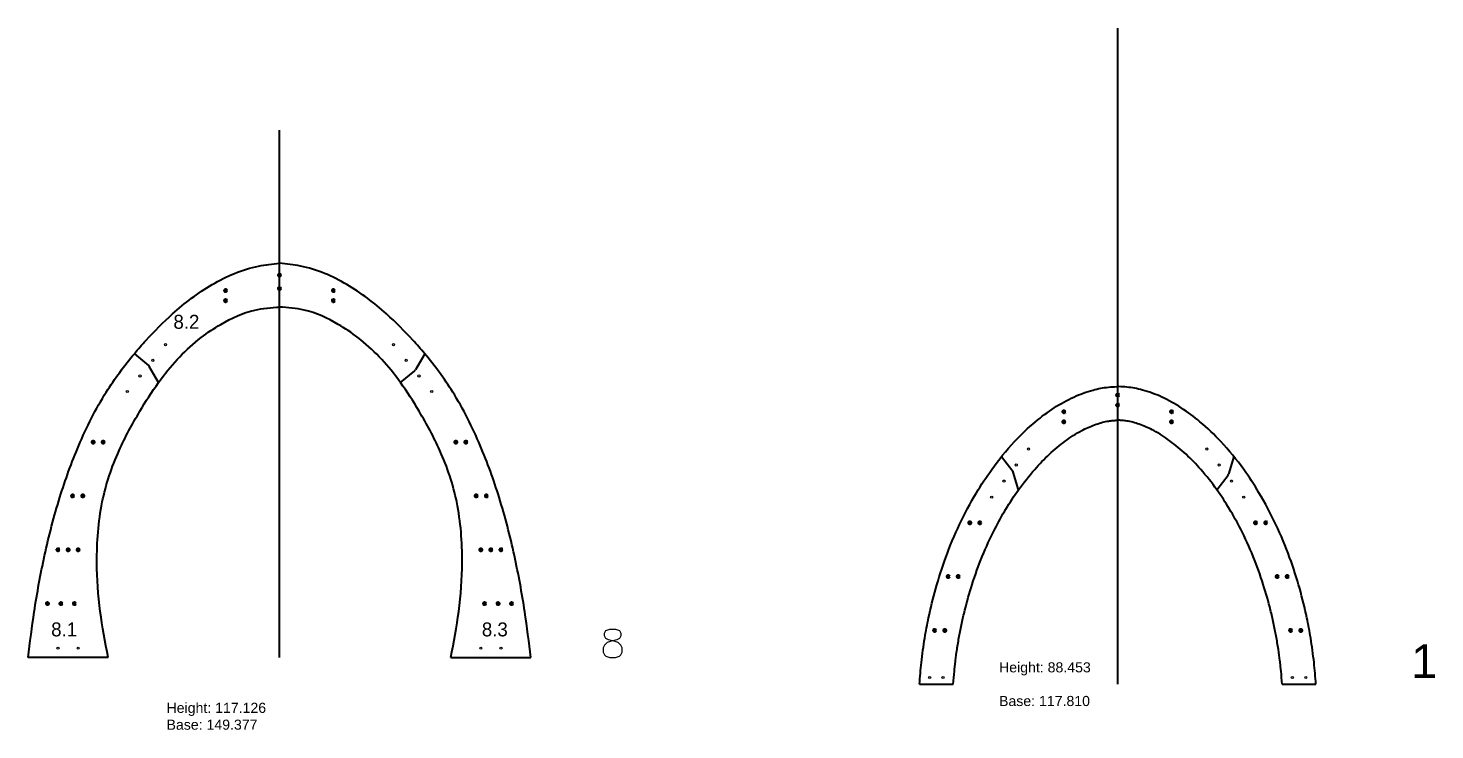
# Model space of a CAD drawing. Header units: inches. Extents: x 65 to 2319, y 437 to 926.
# Drawn here: x 1900.6 to 2318.6, y 717 to 925.5 of the extents above; entities that cross this region are included whole.
import ezdxf

# ---------------------------------------------------------------- set-up
doc = ezdxf.new("R2010")
doc.units = ezdxf.units.IN
doc.header["$MEASUREMENT"] = 0
doc.header["$PDMODE"] = 32
doc.header["$PDSIZE"] = 0.51
for name, color, linetype, lineweight in [('Annotation', 7, 'Continuous', 9), ('Drilling', 3, 'Continuous', 13), ('Engrave', 4, 'Continuous', 50)]:
    doc.layers.add(name, color=color, linetype=linetype, lineweight=lineweight)
doc.styles.get("Standard").update_dxf_attribs({"font": 'Arial.ttf'})
doc.styles.add('Tw Cen MT', font='')
doc.styles.get('Tw Cen MT').set_extended_font_data('Tw Cen MT')

# ---------------------------------------------------------------- blocks, each defined once
blk = doc.blocks.new('*U932')
at = {"layer": 'Engrave'}
blk.add_point((0, 0), dxfattribs=at)
blk = doc.blocks.new('*U933')
at = {"layer": 'Engrave', "color": 0, "linetype": 'ByBlock', "lineweight": -2, "transparency": 16777216}
for p in [(0, 0), (4, 0), (8, 0)]:
    blk.add_blockref('*U932', p, dxfattribs=at)
blk = doc.blocks.new('*U934')
at = {"layer": 'Engrave'}
blk.add_point((0, 0), dxfattribs=at)
blk = doc.blocks.new('*U935')
at = {"layer": 'Engrave', "color": 0, "linetype": 'ByBlock', "lineweight": -2, "transparency": 16777216}
for p in [(0, 0), (3, 0), (6, 0)]:
    blk.add_blockref('*U934', p, dxfattribs=at)
blk = doc.blocks.new('*U936')
at = {"layer": 'Engrave'}
blk.add_point((0, 0), dxfattribs=at)
blk = doc.blocks.new('*U937')
at = {"layer": 'Engrave', "color": 0, "linetype": 'ByBlock', "lineweight": -2, "transparency": 16777216}
for p in [(0, 0), (3, 0)]:
    blk.add_blockref('*U936', p, dxfattribs=at)
blk = doc.blocks.new('*U938')
at = {"layer": 'Engrave'}
blk.add_point((0, 0), dxfattribs=at)
blk = doc.blocks.new('*U939')
at = {"layer": 'Engrave', "color": 0, "linetype": 'ByBlock', "lineweight": -2, "transparency": 16777216}
for p in [(0, 0), (3, 0)]:
    blk.add_blockref('*U938', p, dxfattribs=at)
blk = doc.blocks.new('*U940')
at = {"layer": 'Engrave'}
blk.add_point((0, 0), dxfattribs=at)
blk = doc.blocks.new('*U941')
at = {"layer": 'Engrave', "color": 0, "linetype": 'ByBlock', "lineweight": -2, "transparency": 16777216}
for p in [(0, 0), (4, 0)]:
    blk.add_blockref('*U940', p, dxfattribs=at)
blk = doc.blocks.new('*U942')
at = {"layer": 'Engrave'}
blk.add_point((0, 0), dxfattribs=at)
blk = doc.blocks.new('*U943')
at = {"layer": 'Engrave', "color": 0, "linetype": 'ByBlock', "lineweight": -2, "transparency": 16777216}
for p in [(0, 0), (3, 0)]:
    blk.add_blockref('*U942', p, dxfattribs=at)
blk = doc.blocks.new('*U966')
at = {"layer": 'Engrave'}
blk.add_point((0, 0), dxfattribs=at)
blk = doc.blocks.new('*U967')
at = {"layer": 'Engrave', "color": 0, "linetype": 'ByBlock', "lineweight": -2, "transparency": 16777216}
for p in [(0, 0), (4, 0), (8, 0)]:
    blk.add_blockref('*U966', p, dxfattribs=at)
blk = doc.blocks.new('*U968')
at = {"layer": 'Engrave'}
blk.add_point((0, 0), dxfattribs=at)
blk = doc.blocks.new('*U969')
at = {"layer": 'Engrave', "color": 0, "linetype": 'ByBlock', "lineweight": -2, "transparency": 16777216}
for p in [(0, 0), (3, 0), (6, 0)]:
    blk.add_blockref('*U968', p, dxfattribs=at)
blk = doc.blocks.new('*U970')
at = {"layer": 'Engrave'}
blk.add_point((0, 0), dxfattribs=at)
blk = doc.blocks.new('*U971')
at = {"layer": 'Engrave', "color": 0, "linetype": 'ByBlock', "lineweight": -2, "transparency": 16777216}
for p in [(0, 0), (3, 0)]:
    blk.add_blockref('*U970', p, dxfattribs=at)
blk = doc.blocks.new('*U972')
at = {"layer": 'Engrave'}
blk.add_point((0, 0), dxfattribs=at)
blk = doc.blocks.new('*U973')
at = {"layer": 'Engrave', "color": 0, "linetype": 'ByBlock', "lineweight": -2, "transparency": 16777216}
for p in [(0, 0), (3, 0)]:
    blk.add_blockref('*U972', p, dxfattribs=at)
blk = doc.blocks.new('*U974')
at = {"layer": 'Engrave'}
blk.add_point((0, 0), dxfattribs=at)
blk = doc.blocks.new('*U975')
at = {"layer": 'Engrave', "color": 0, "linetype": 'ByBlock', "lineweight": -2, "transparency": 16777216}
for p in [(0, 0), (3, 0)]:
    blk.add_blockref('*U974', p, dxfattribs=at)
blk = doc.blocks.new('*U1056')
at = {"layer": 'Engrave'}
blk.add_point((0, 0), dxfattribs=at)
blk = doc.blocks.new('*U1057')
at = {"layer": 'Engrave', "color": 0, "linetype": 'ByBlock', "lineweight": -2, "transparency": 16777216}
for p in [(0, 0), (3, 0)]:
    blk.add_blockref('*U1056', p, dxfattribs=at)
blk = doc.blocks.new('*U1058')
at = {"layer": 'Engrave'}
blk.add_point((0, 0), dxfattribs=at)
blk = doc.blocks.new('*U1059')
at = {"layer": 'Engrave', "color": 0, "linetype": 'ByBlock', "lineweight": -2, "transparency": 16777216}
for p in [(0, 0), (3, 0)]:
    blk.add_blockref('*U1058', p, dxfattribs=at)
blk = doc.blocks.new('*U1060')
at = {"layer": 'Engrave'}
blk.add_point((0, 0), dxfattribs=at)
blk = doc.blocks.new('*U1061')
at = {"layer": 'Engrave', "color": 0, "linetype": 'ByBlock', "lineweight": -2, "transparency": 16777216}
for p in [(0, 0), (3, 0)]:
    blk.add_blockref('*U1060', p, dxfattribs=at)
blk = doc.blocks.new('*U1062')
at = {"layer": 'Engrave'}
blk.add_point((0, 0), dxfattribs=at)
blk = doc.blocks.new('*U1063')
at = {"layer": 'Engrave', "color": 0, "linetype": 'ByBlock', "lineweight": -2, "transparency": 16777216}
for p in [(0, 0), (3, 0)]:
    blk.add_blockref('*U1062', p, dxfattribs=at)
blk = doc.blocks.new('*U1064')
at = {"layer": 'Engrave'}
blk.add_point((0, 0), dxfattribs=at)
blk = doc.blocks.new('*U1065')
at = {"layer": 'Engrave', "color": 0, "linetype": 'ByBlock', "lineweight": -2, "transparency": 16777216}
for p in [(0, 0), (3, 0)]:
    blk.add_blockref('*U1064', p, dxfattribs=at)
blk = doc.blocks.new('*U1074')
at = {"layer": 'Engrave'}
blk.add_point((0, 0), dxfattribs=at)
blk = doc.blocks.new('*U1075')
at = {"layer": 'Engrave', "color": 0, "linetype": 'ByBlock', "lineweight": -2, "transparency": 16777216}
for p in [(0, 0), (3, 0)]:
    blk.add_blockref('*U1074', p, dxfattribs=at)
blk = doc.blocks.new('*U1066')
at = {"layer": 'Engrave'}
blk.add_point((0, 0), dxfattribs=at)
blk = doc.blocks.new('*U1067')
at = {"layer": 'Engrave', "color": 0, "linetype": 'ByBlock', "lineweight": -2, "transparency": 16777216}
for p in [(0, 0), (3, 0)]:
    blk.add_blockref('*U1066', p, dxfattribs=at)
blk = doc.blocks.new('*U1068')
at = {"layer": 'Engrave'}
blk.add_point((0, 0), dxfattribs=at)
blk = doc.blocks.new('*U1069')
at = {"layer": 'Engrave', "color": 0, "linetype": 'ByBlock', "lineweight": -2, "transparency": 16777216}
for p in [(0, 0), (3, 0)]:
    blk.add_blockref('*U1068', p, dxfattribs=at)
blk = doc.blocks.new('*U1070')
at = {"layer": 'Engrave'}
blk.add_point((0, 0), dxfattribs=at)
blk = doc.blocks.new('*U1071')
at = {"layer": 'Engrave', "color": 0, "linetype": 'ByBlock', "lineweight": -2, "transparency": 16777216}
for p in [(0, 0), (3, 0)]:
    blk.add_blockref('*U1070', p, dxfattribs=at)
blk = doc.blocks.new('*U1072')
at = {"layer": 'Engrave'}
blk.add_point((0, 0), dxfattribs=at)
blk = doc.blocks.new('*U1073')
at = {"layer": 'Engrave', "color": 0, "linetype": 'ByBlock', "lineweight": -2, "transparency": 16777216}
for p in [(0, 0), (3, 0)]:
    blk.add_blockref('*U1072', p, dxfattribs=at)

msp = doc.modelspace()

# ---------------------------------------------------------------- linework, layer by layer
for p, q in [((2224.34, 730.53), (2224.34, 925.53)), ((1975.29, 738.5), (1975.29, 895.24)), ((1932.16, 828.78), (1936.39, 825.26)), ((2018.42, 828.78), (2015.7, 824)), ((1939.33, 820.2), (1936.61, 824.98)), ((2011.24, 820.2), (2015.47, 823.72)), ((2189.85, 798.23), (2193.16, 793.89)), ((2258.83, 798.23), (2257.27, 793)), ((2194.89, 788.34), (2193.32, 793.57)), ((2253.79, 788.34), (2257.11, 792.68)), ((1924.37, 738.5), (1900.6, 738.5)), ((2026.21, 738.5), (2049.98, 738.5)), ((2165.43, 730.53), (2175.47, 730.53)), ((2273.21, 730.53), (2283.24, 730.53))]:
    msp.add_line(p, q)
for centre, start, end in [((1935.75, 824.49), 29.6121, 50.2198), ((2014.83, 824.49), 309.7802, 330.3879)]:
    msp.add_arc(centre, 1, start, end)
for points, knots in [([(1932.16, 828.78), (1933.29, 830.14), (1936.9, 834.26), (1944.18, 841.6), (1954.98, 849.82), (1966.16, 854.73), (1973.2, 855.42), (1975.29, 855.63)], [96.949275, 96.949275, 96.949275, 96.949275, 102.246447, 113.337597, 127.941622, 142.815398, 149.103213, 149.103213, 149.103213, 149.103213]), ([(2018.42, 828.78), (2017.28, 830.14), (2013.68, 834.26), (2006.4, 841.6), (1995.6, 849.82), (1984.42, 854.73), (1977.38, 855.42), (1975.29, 855.63)], [96.949275, 96.949275, 96.949275, 96.949275, 102.246447, 113.337597, 127.941622, 142.815398, 149.103213, 149.103213, 149.103213, 149.103213]), ([(1939.33, 820.2), (1939.6, 820.57), (1943.23, 825.53), (1949.1, 831.87), (1958.85, 838.31), (1966.69, 841.97), (1972.82, 842.45), (1975.29, 842.65)], [85.963445, 85.963445, 85.963445, 85.963445, 87.319416, 104.382305, 111.429232, 122.386252, 129.777514, 129.777514, 129.777514, 129.777514]), ([(2011.24, 820.2), (2010.98, 820.57), (2007.34, 825.53), (2001.47, 831.87), (1991.73, 838.31), (1983.89, 841.97), (1977.76, 842.45), (1975.29, 842.65)], [85.963445, 85.963445, 85.963445, 85.963445, 87.319416, 104.382305, 111.429232, 122.386252, 129.777514, 129.777514, 129.777514, 129.777514]), ([(1900.6, 738.5), (1901.16, 743.02), (1902.42, 753.17), (1905.37, 769.11), (1909.62, 785.68), (1915.52, 802.06), (1922.76, 816.55), (1929.14, 825.16), (1932.16, 828.78)], [0, 0, 0, 0, 13.659647, 30.665938, 48.597219, 64.91078, 82.841093, 96.949275, 96.949275, 96.949275, 96.949275]), ([(2049.98, 738.5), (2049.42, 743.02), (2048.15, 753.17), (2045.2, 769.11), (2040.96, 785.68), (2035.06, 802.06), (2027.81, 816.55), (2021.44, 825.16), (2018.42, 828.78)], [0, 0, 0, 0, 13.659647, 30.665938, 48.597219, 64.91078, 82.841093, 96.949275, 96.949275, 96.949275, 96.949275]), ([(1924.37, 738.5), (1923.5, 743.05), (1921.73, 752.38), (1920.65, 767.87), (1921.79, 784.2), (1926.85, 799.29), (1933.17, 810.85), (1937.35, 817.44), (1939.33, 820.2)], [0, 0, 0, 0, 13.859231, 28.47966, 46.503481, 62.562039, 75.782976, 85.963445, 85.963445, 85.963445, 85.963445]), ([(2026.21, 738.5), (2027.07, 743.05), (2028.84, 752.38), (2029.93, 767.87), (2028.79, 784.2), (2023.72, 799.29), (2017.4, 810.85), (2013.23, 817.44), (2011.24, 820.2)], [0, 0, 0, 0, 13.859231, 28.47966, 46.503481, 62.562039, 75.782976, 85.963445, 85.963445, 85.963445, 85.963445]), ([(2165.43, 730.53), (2165.61, 732.7), (2165.97, 737.27), (2166.9, 743.87), (2168.27, 751.2), (2170.24, 759.25), (2173.23, 768.55), (2177.21, 778.11), (2181.83, 786.83), (2187.24, 795.11), (2193.04, 802.26), (2199.38, 808.33), (2205.31, 812.76), (2211.05, 815.97), (2216.51, 818), (2220.85, 818.83), (2223.32, 818.98), (2224.24, 818.99), (2224.34, 818.99)], [0, 0, 0, 0, 10.270593, 21.73573, 31.519656, 45.582042, 60.919548, 77.731039, 94.550371, 107.591265, 124.47983, 138.046093, 149.023123, 159.439634, 169.10496, 176.444361, 180.296817, 180.786068, 180.786068, 180.786068, 180.786068]), ([(2283.24, 730.53), (2283.07, 732.7), (2282.71, 737.27), (2281.78, 743.87), (2280.41, 751.2), (2278.44, 759.25), (2275.44, 768.55), (2271.47, 778.11), (2266.85, 786.83), (2261.44, 795.11), (2255.64, 802.26), (2249.3, 808.33), (2243.37, 812.76), (2237.63, 815.97), (2232.17, 818), (2227.83, 818.83), (2225.36, 818.98), (2224.44, 818.99), (2224.34, 818.99)], [0, 0, 0, 0, 10.270593, 21.73573, 31.519656, 45.582042, 60.919548, 77.731039, 94.550371, 107.591265, 124.47983, 138.046093, 149.023123, 159.439634, 169.10496, 176.444361, 180.296817, 180.786068, 180.786068, 180.786068, 180.786068]), ([(2175.47, 730.53), (2175.57, 731.87), (2175.68, 733.16), (2175.85, 734.96), (2175.91, 735.5), (2176.02, 736.56), (2176.09, 737.09), (2176.28, 738.69), (2176.43, 739.76), (2176.8, 742.14), (2177.02, 743.47), (2177.49, 746.09), (2177.75, 747.39), (2178.3, 749.98), (2178.6, 751.26), (2179.56, 755.11), (2180.28, 757.66), (2182.89, 765.84), (2185.12, 771.36), (2189.88, 780.7), (2192.24, 784.63), (2196.37, 790.43), (2197.98, 792.45), (2201.07, 795.96), (2202.53, 797.47), (2205.55, 800.29), (2207.12, 801.6), (2210.32, 803.96), (2211.97, 805.02), (2214.91, 806.59), (2216.2, 807.17), (2218.74, 808.11), (2219.98, 808.46), (2221.68, 808.77), (2222.14, 808.84), (2222.92, 808.92), (2223.23, 808.95), (2223.72, 808.98), (2223.91, 808.98), (2224.17, 808.99), (2224.24, 808.99), (2224.32, 808.99), (2224.33, 808.99), (2224.33, 808.99), (2224.33, 808.99), (2224.33, 808.99), (2224.34, 808.99), (2224.34, 808.99)], [1.265968, 1.265968, 1.265968, 1.265968, 7.666515, 7.666515, 10.43419, 10.43419, 13.201864, 13.201864, 18.737214, 18.737214, 25.507193, 25.507193, 32.277173, 32.277173, 39.047153, 39.047153, 52.587113, 52.587113, 83.168983, 83.168983, 107.134034, 107.134034, 120.952474, 120.952474, 132.402906, 132.402906, 143.853337, 143.853337, 155.303769, 155.303769, 164.121226, 164.121226, 172.938683, 172.938683, 176.307598, 176.307598, 178.643052, 178.643052, 180.153311, 180.153311, 180.786068, 180.786068, 180.786068, 180.81195, 180.81195, 180.81195, 180.829482, 180.829482, 180.829482, 180.829482]), ([(2273.21, 730.53), (2273.1, 731.87), (2273, 733.16), (2272.83, 734.96), (2272.77, 735.5), (2272.65, 736.56), (2272.59, 737.09), (2272.39, 738.69), (2272.24, 739.76), (2271.88, 742.14), (2271.66, 743.47), (2271.18, 746.09), (2270.93, 747.39), (2270.37, 749.98), (2270.08, 751.26), (2269.12, 755.11), (2268.4, 757.66), (2265.79, 765.84), (2263.56, 771.36), (2258.8, 780.7), (2256.44, 784.63), (2252.3, 790.43), (2250.7, 792.45), (2247.61, 795.96), (2246.15, 797.47), (2243.13, 800.29), (2241.56, 801.6), (2238.35, 803.96), (2236.71, 805.02), (2233.77, 806.59), (2232.48, 807.17), (2229.94, 808.11), (2228.69, 808.46), (2227, 808.77), (2226.53, 808.84), (2225.76, 808.92), (2225.45, 808.95), (2224.96, 808.98), (2224.77, 808.98), (2224.51, 808.99), (2224.43, 808.99), (2224.35, 808.99), (2224.35, 808.99), (2224.35, 808.99), (2224.35, 808.99), (2224.34, 808.99), (2224.34, 808.99), (2224.34, 808.99)], [1.265968, 1.265968, 1.265968, 1.265968, 7.666515, 7.666515, 10.43419, 10.43419, 13.201864, 13.201864, 18.737214, 18.737214, 25.507193, 25.507193, 32.277173, 32.277173, 39.047153, 39.047153, 52.587113, 52.587113, 83.168983, 83.168983, 107.134034, 107.134034, 120.952474, 120.952474, 132.402906, 132.402906, 143.853337, 143.853337, 155.303769, 155.303769, 164.121226, 164.121226, 172.938683, 172.938683, 176.307598, 176.307598, 178.643052, 178.643052, 180.153311, 180.153311, 180.786068, 180.786068, 180.786068, 180.81195, 180.81195, 180.81195, 180.829482, 180.829482, 180.829482, 180.829482])]:
    msp.add_open_spline(points, degree=3, knots=knots)
for points in [[(2193.32, 793.57), (2193.29, 793.69), (2193.23, 793.8), (2193.16, 793.89)], [(2257.11, 792.68), (2257.18, 792.77), (2257.24, 792.89), (2257.27, 793)]]:
    msp.add_open_spline(points, degree=3)
at = {"layer": 'Annotation'}
msp.add_lwpolyline([(2073.47, 738.5), (2075.08, 738.5), (2076.29, 738.91), (2076.69, 739.31), (2077.09, 740.11), (2077.09, 741.32), (2076.69, 742.12), (2075.89, 742.92), (2074.68, 743.33), (2073.07, 743.73), (2072.27, 744.13), (2071.87, 744.93), (2071.87, 745.74), (2072.27, 746.54), (2073.47, 746.94), (2075.08, 746.94), (2076.29, 746.54), (2076.69, 745.74), (2076.69, 744.93), (2076.29, 744.13), (2075.48, 743.73), (2073.88, 743.33), (2072.67, 742.92), (2071.87, 742.12), (2071.46, 741.32), (2071.46, 740.11), (2071.87, 739.31), (2072.27, 738.91)], close=True, dxfattribs=at)
at = {"layer": 'Drilling'}
for centre in [(1941.43, 831.46), (2009.14, 831.46), (1937.64, 826.81), (2012.94, 826.81), (1933.85, 822.17), (2016.73, 822.17), (1930.06, 817.52), (2020.52, 817.52), (2197.84, 800.43), (2250.83, 800.43), (2194.19, 795.67), (2254.49, 795.67), (2190.54, 790.91), (2258.14, 790.91), (2186.89, 786.15), (2261.79, 786.15), (1909.48, 741.25), (1915.48, 741.25), (2035.09, 741.25), (2041.09, 741.25), (2168.45, 732.53), (2172.45, 732.53), (2276.23, 732.53), (2280.23, 732.53)]:
    msp.add_circle(centre, 0.323, dxfattribs=at)

# ---------------------------------------------------------------- block references
at = {"layer": 'Engrave'}
for name, p, rotation in [('*U941', (1975.29, 852.11), 270), ('*U943', (1959.29, 847.54), 270), ('*U1057', (2224.33, 813.49), 90), ('*U1059', (2208.34, 808.53), 90)]:
    msp.add_blockref(name, p, dxfattribs=dict(at, rotation=rotation))
at = {"layer": 'Engrave', "xscale": -1}
for name, p, rotation in [('*U975', (1991.29, 847.54), 90), ('*U1075', (2224.34, 813.49), 270), ('*U1067', (2240.34, 808.53), 270)]:
    msp.add_blockref(name, p, dxfattribs=dict(at, rotation=rotation))
at = {"layer": 'Engrave'}
for name, p in [('*U939', (1919.91, 802.5)), ('*U937', (1913.83, 786.5)), ('*U1065', (2180.37, 778.53)), ('*U935', (1909.48, 770.5)), ('*U1063', (2173.96, 762.53)), ('*U933', (1906.34, 754.5)), ('*U1061', (2169.95, 746.53))]:
    msp.add_blockref(name, p, dxfattribs=at)
at = {"layer": 'Engrave', "xscale": -1}
for name, p in [('*U973', (2030.67, 802.5)), ('*U971', (2036.75, 786.5)), ('*U1073', (2268.31, 778.53)), ('*U969', (2041.1, 770.5)), ('*U1071', (2274.72, 762.53)), ('*U967', (2044.24, 754.5)), ('*U1069', (2278.72, 746.53))]:
    msp.add_blockref(name, p, dxfattribs=at)

# ---------------------------------------------------------------- texts
at = {"layer": 'Annotation', "color": 7, "char_height": 7, "line_spacing_factor": 0.481418, "style": 'Tw Cen MT'}
for s, insert, attachment_point in [('{\\H0.59259x;8.2}', (1943.77, 836.12), 7), ('{\\H0.59259x;8.1}', (1907.45, 744.7), 7), ('{\\H0.59259x;8.3}', (2043.12, 744.7), 9)]:
    msp.add_mtext(s, dxfattribs=dict(at, insert=insert, attachment_point=attachment_point))
at = {"layer": 'Annotation', "attachment_point": 1}
for s, insert, char_height in [('1', (2311.49, 742.37), 10), ('Height: 88.453\\P \\PBase: 117.810', (2189.08, 737.06), 3), ('Height: 117.126\\PBase: 149.377', (1941.72, 725.02), 3)]:
    msp.add_mtext_dynamic_manual_height_columns(s, width=45.2102, gutter_width=1, heights=[0], dxfattribs=dict(at, insert=insert, char_height=char_height))

doc.saveas('drawing.dxf')
